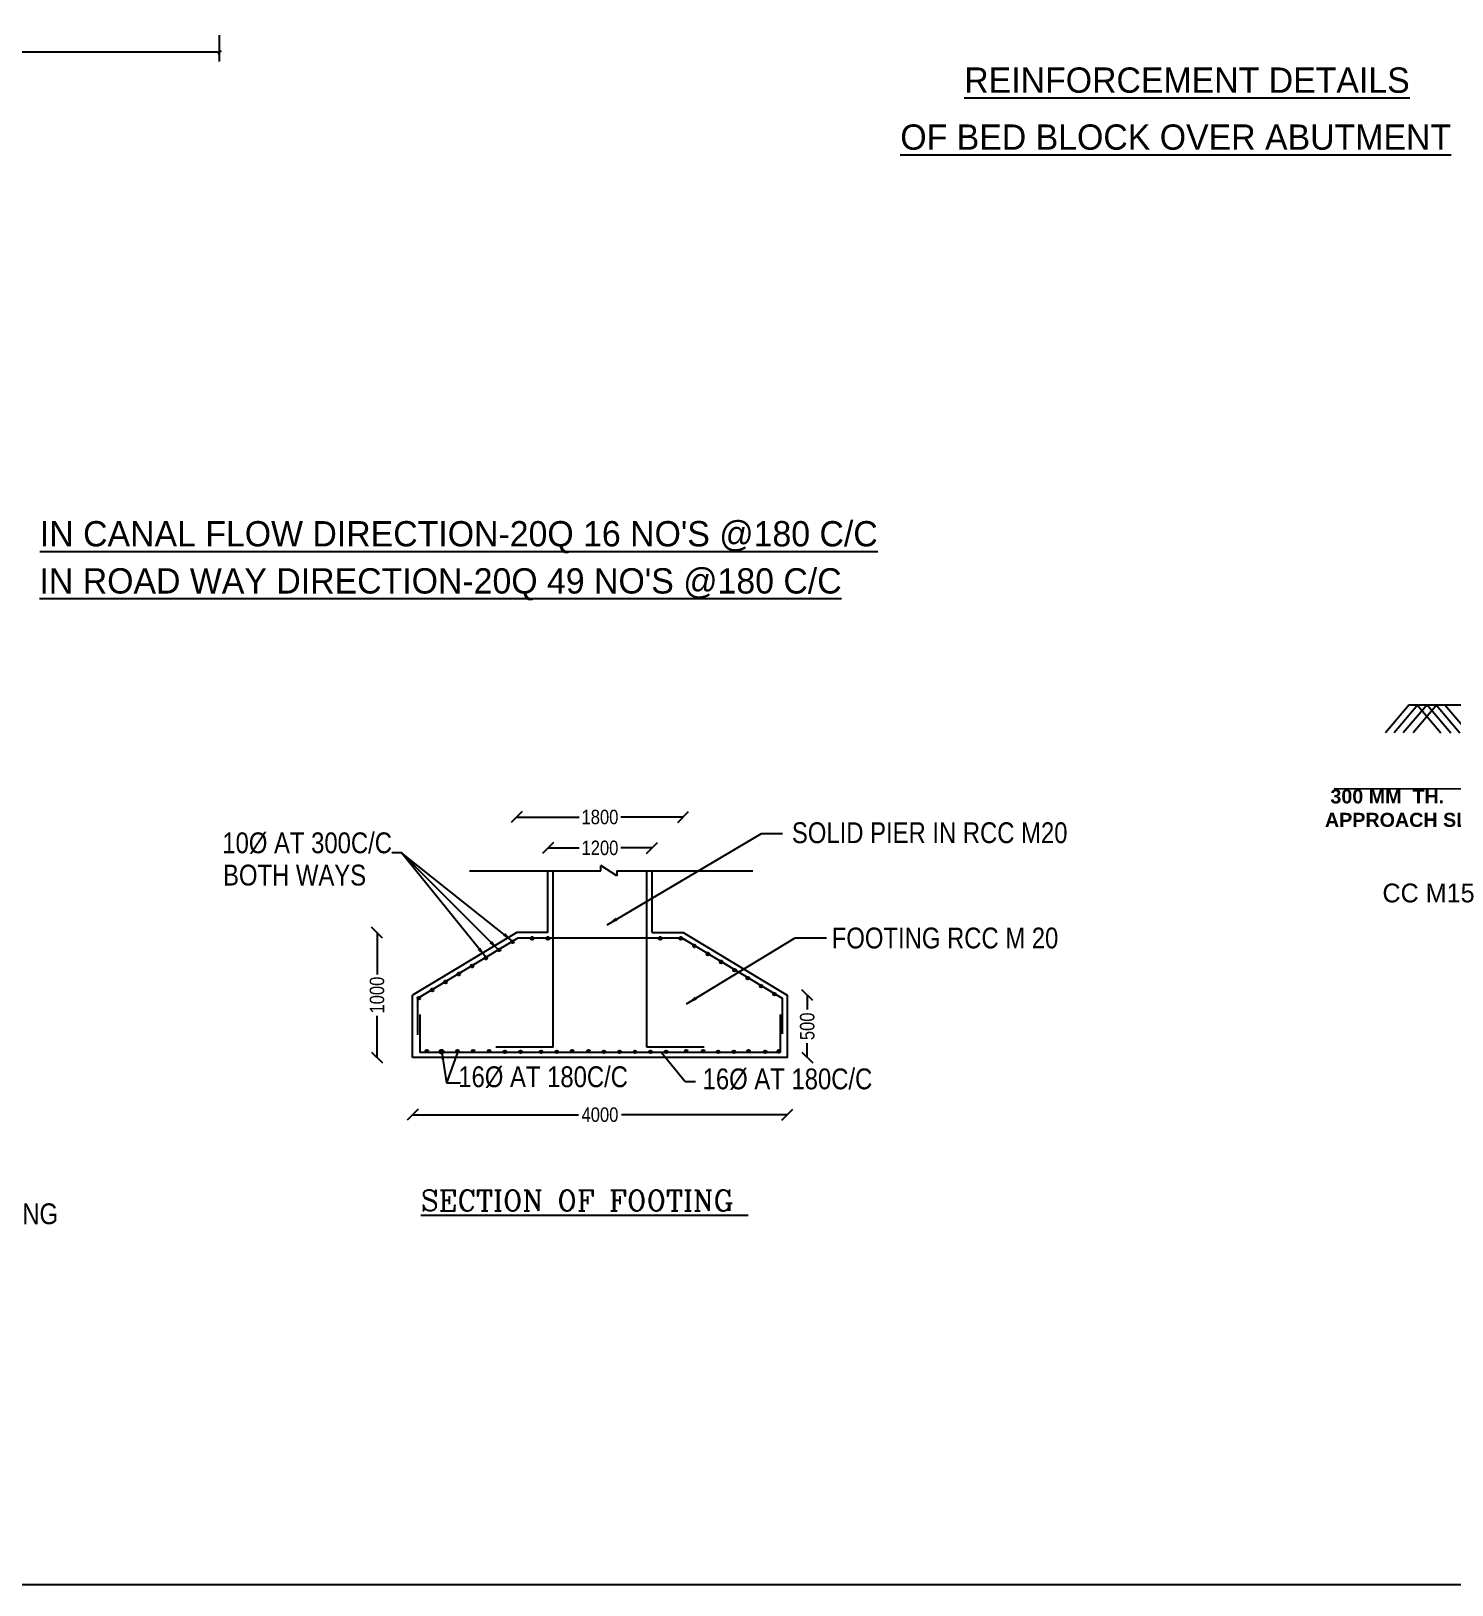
# Model space of a CAD drawing. Header units: inches. Extents: x 179916 to 247798, y -1470008 to -1424230.
# Drawn here: x 203195 to 222852, y -1470008 to -1448511 of the extents above; entities that cross this region are included whole.
import ezdxf

# ---------------------------------------------------------------- set-up
doc = ezdxf.new("R2010")
doc.units = ezdxf.units.IN
doc.header["$MEASUREMENT"] = 0
doc.header["$PDMODE"] = 3
doc.header["$PDSIZE"] = -20
doc.layers.add('HATCH', color=8, linetype='Continuous')
doc.layers.add('STEEL', color=5, linetype='Continuous')
doc.styles.add('AB', font='arialbd.ttf')
doc.styles.add('AR1', font='ARIALN.TTF', dxfattribs={"height": 300})
doc.styles.add('ar2', font='ARIALN.TTF', dxfattribs={"height": 200})
doc.styles.add('RC', font='romanc.shx')
doc.dimstyles.new('Copy of dim1', dxfattribs={"dimtxt": 200, "dimasz": 150, "dimexe": 100, "dimexo": 150, "dimgap": 50, "dimtad": 0, "dimtih": 1, "dimtoh": 1, "dimdec": 0, "dimzin": 0, "dimdsep": 46, "dimtxsty": 'AR1', "dimblk": 'OBLIQUE', "dimcen": 0.09, "dimse1": 1, "dimse2": 1, "dimadec": 0, "dimazin": 0, "dimtfac": 1, "dimtdec": 0, "dimtofl": 0, "dimtmove": 0, "dimatfit": 3, "dimfxl": 0, "dimtolj": 1, "dimtzin": 0, "dimarcsym": 0})
doc.dimstyles.new('dim1', dxfattribs={"dimtxt": 200, "dimasz": 150, "dimexe": 100, "dimexo": 150, "dimgap": 50, "dimtad": 0, "dimdec": 0, "dimzin": 0, "dimdsep": 46, "dimtxsty": 'AR1', "dimblk": 'OBLIQUE', "dimcen": 0.09, "dimse1": 1, "dimse2": 1, "dimadec": 0, "dimazin": 0, "dimtfac": 1, "dimtdec": 0, "dimtofl": 0, "dimtmove": 0, "dimatfit": 3, "dimfxl": 0, "dimtolj": 1, "dimtzin": 0, "dimarcsym": 0})
doc.dimstyles.new('dimrif', dxfattribs={"dimtxt": 200, "dimasz": 150, "dimexe": 100, "dimexo": 150, "dimgap": 50, "dimtad": 0, "dimdec": 0, "dimzin": 0, "dimdsep": 46, "dimtxsty": 'ar2', "dimblk": 'OBLIQUE', "dimcen": 0.09, "dimse1": 1, "dimse2": 1, "dimadec": 0, "dimazin": 0, "dimtfac": 1, "dimtdec": 0, "dimtofl": 0, "dimtmove": 0, "dimatfit": 3, "dimfxl": 0, "dimtolj": 1, "dimtzin": 0, "dimarcsym": 0})
doc.dimstyles.new('STANDARD$0', dxfattribs={"dimscale": 100, "dimtxt": 0.02, "dimasz": 0.02, "dimexe": 0.05, "dimexo": 0.1, "dimgap": 0.002, "dimtad": 2, "dimdec": 0, "dimzin": 1, "dimdsep": 46, "dimtxsty": 'Standard', "dimblk": 'OBLIQUE', "dimcen": 0.09, "dimadec": 0, "dimazin": 0, "dimtfac": 1, "dimtdec": 0, "dimtofl": 0, "dimtmove": 0, "dimatfit": 3, "dimfxl": 0, "dimtolj": 1, "dimtzin": 1, "dimarcsym": 0})
doc.dimstyles.new('STANDARD$7', dxfattribs={"dimtxt": 2, "dimasz": 2, "dimexe": 1.25, "dimexo": 0.625, "dimtad": 1, "dimdec": 0, "dimlfac": 0.5, "dimrnd": 0.0005, "dimdsep": 46, "dimtxsty": 'AB', "dimblk": 'OBLIQUE', "dimcen": 2.5, "dimadec": 0, "dimazin": 0, "dimtfac": 1, "dimtdec": 0, "dimtmove": 0, "dimatfit": 3, "dimfxl": 0, "dimtolj": 1, "dimtzin": 0, "dimarcsym": 0})

# ---------------------------------------------------------------- blocks, each defined once
blk = doc.blocks.new('_Oblique')
at = {"color": 0, "linetype": 'ByBlock', "lineweight": -2}
blk.add_line((-0.5, -0.5), (0.5, 0.5), dxfattribs=at)
blk = doc.blocks.new('*D7')
at = {"color": 0, "lineweight": -2, "transparency": 16777216}
for p, q in [((185449, -1448804), (185449, -1448804)), ((185449, -1448804), (195253, -1448804)), ((205806, -1448804), (196003, -1448804)), ((205806, -1448804), (205806, -1448804))]:
    blk.add_line(p, q, dxfattribs=at)
at = {"layer": 'Defpoints', "color": 0, "transparency": 16777216}
for p in [(185449, -1448804), (205806, -1448804), (205806, -1448804)]:
    blk.add_point(p, dxfattribs=at)
at = {"color": 0, "lineweight": -2, "transparency": 16777216, "xscale": 50, "yscale": 50, "zscale": 50, "rotation": 180}
blk.add_blockref('_Oblique', (185449, -1448804), dxfattribs=at)
at = {"color": 0, "lineweight": -2, "transparency": 16777216, "xscale": 50, "yscale": 50, "zscale": 50}
blk.add_blockref('_Oblique', (205806, -1448804), dxfattribs=at)
at = {"color": 0, "transparency": 16777216, "insert": (195628, -1448804), "char_height": 250, "attachment_point": 5}
blk.add_mtext('\\A1;5100', dxfattribs=at)
blk = doc.blocks.new('r')
at = {"layer": 'HATCH'}
blk.add_hatch(color=256, dxfattribs=at).paths.add_polyline_path([(3, 0, 1), (-3, 0, 1)])
at = {"layer": 'STEEL'}
blk.add_circle((0, 0), 3, dxfattribs=at)
blk = doc.blocks.new('*D42')
at = {"color": 0, "lineweight": -2, "transparency": 16777216}
for p, q in [((210345, -1459812), (210778, -1459812)), ((211785, -1459812), (211352, -1459812))]:
    blk.add_line(p, q, dxfattribs=at)
at = {"layer": 'Defpoints', "color": 0, "transparency": 16777216}
for p in [(211785, -1459812), (210345, -1460128), (211785, -1460128)]:
    blk.add_point(p, dxfattribs=at)
at = {"color": 0, "lineweight": -2, "transparency": 16777216, "xscale": 150, "yscale": 150, "zscale": 150, "rotation": 180}
blk.add_blockref('_Oblique', (210345, -1459812), dxfattribs=at)
at = {"color": 0, "lineweight": -2, "transparency": 16777216, "xscale": 150, "yscale": 150, "zscale": 150}
blk.add_blockref('_Oblique', (211785, -1459812), dxfattribs=at)
at = {"color": 0, "transparency": 16777216, "insert": (211065, -1459812), "char_height": 200, "attachment_point": 5, "style": 'ar2'}
blk.add_mtext('\\A1;1200', dxfattribs=at)
blk = doc.blocks.new('*D31')
at = {"color": 0, "lineweight": -2, "transparency": 16777216}
for p, q in [((209913, -1459385), (210778, -1459385)), ((212217, -1459385), (211352, -1459385))]:
    blk.add_line(p, q, dxfattribs=at)
at = {"layer": 'Defpoints', "color": 0, "transparency": 16777216}
for p in [(212217, -1459385), (209913, -1459620), (212217, -1459620)]:
    blk.add_point(p, dxfattribs=at)
at = {"color": 0, "lineweight": -2, "transparency": 16777216, "xscale": 150, "yscale": 150, "zscale": 150, "rotation": 180}
blk.add_blockref('_Oblique', (209913, -1459385), dxfattribs=at)
at = {"color": 0, "lineweight": -2, "transparency": 16777216, "xscale": 150, "yscale": 150, "zscale": 150}
blk.add_blockref('_Oblique', (212217, -1459385), dxfattribs=at)
at = {"color": 0, "transparency": 16777216, "insert": (211065, -1459385), "char_height": 200, "attachment_point": 5, "style": 'ar2'}
blk.add_mtext('\\A1;1800', dxfattribs=at)
blk = doc.blocks.new('*D43')
at = {"color": 0, "lineweight": -2, "transparency": 16777216}
for p, q in [((207981, -1460984), (207981, -1461561)), ((207981, -1462712), (207981, -1462135))]:
    blk.add_line(p, q, dxfattribs=at)
at = {"layer": 'Defpoints', "color": 0, "transparency": 16777216}
for p in [(207981, -1460984), (208390, -1460984), (208473, -1462712)]:
    blk.add_point(p, dxfattribs=at)
at = {"color": 0, "lineweight": -2, "transparency": 16777216, "xscale": 150, "yscale": 150, "zscale": 150}
for p, rotation in [((207981, -1460984), 90), ((207981, -1462712), 270)]:
    blk.add_blockref('_Oblique', p, dxfattribs=dict(at, rotation=rotation))
at = {"color": 0, "transparency": 16777216, "insert": (207981, -1461848), "char_height": 200, "attachment_point": 5, "rotation": 90, "style": 'ar2'}
blk.add_mtext('\\A1;1000', dxfattribs=at)
blk = doc.blocks.new('*D44')
at = {"color": 0, "lineweight": -2, "transparency": 16777216}
for p, q in [((213933, -1461848), (213933, -1462049)), ((213933, -1462712), (213933, -1462511))]:
    blk.add_line(p, q, dxfattribs=at)
at = {"layer": 'Defpoints', "color": 0, "transparency": 16777216}
for p in [(213657, -1461848), (213933, -1461848), (213657, -1462712)]:
    blk.add_point(p, dxfattribs=at)
at = {"color": 0, "lineweight": -2, "transparency": 16777216, "xscale": 150, "yscale": 150, "zscale": 150}
for p, rotation in [((213933, -1461848), 90), ((213933, -1462712), 270)]:
    blk.add_blockref('_Oblique', p, dxfattribs=dict(at, rotation=rotation))
at = {"color": 0, "transparency": 16777216, "insert": (213933, -1462280), "char_height": 200, "attachment_point": 5, "rotation": 90, "style": 'ar2'}
blk.add_mtext('\\A1;500', dxfattribs=at)
blk = doc.blocks.new('*D32')
at = {"color": 0, "lineweight": -2, "transparency": 16777216}
for p, q in [((208473, -1463503), (210767, -1463503)), ((213657, -1463503), (211363, -1463503))]:
    blk.add_line(p, q, dxfattribs=at)
at = {"layer": 'Defpoints', "color": 0, "transparency": 16777216}
for p in [(208473, -1463115), (213657, -1463115), (213657, -1463503)]:
    blk.add_point(p, dxfattribs=at)
at = {"color": 0, "lineweight": -2, "transparency": 16777216, "xscale": 150, "yscale": 150, "zscale": 150, "rotation": 180}
blk.add_blockref('_Oblique', (208473, -1463503), dxfattribs=at)
at = {"color": 0, "lineweight": -2, "transparency": 16777216, "xscale": 150, "yscale": 150, "zscale": 150}
blk.add_blockref('_Oblique', (213657, -1463503), dxfattribs=at)
at = {"color": 0, "transparency": 16777216, "insert": (211065, -1463503), "char_height": 200, "attachment_point": 5, "style": 'ar2'}
blk.add_mtext('\\A1;4000', dxfattribs=at)

msp = doc.modelspace()

# ---------------------------------------------------------------- linework, layer by layer
msp.add_line((205802.944, -1448930.044), (205802.944, -1448567.664))
at = {"color": 7, "linetype": 'ByBlock'}
for p, q in [((222259.062, -1457833.922), (221930.779, -1458219.104)), ((222380.157, -1457833.922), (222051.874, -1458219.104)), ((222507.123, -1457833.922), (222178.84, -1458219.104)), ((222259.062, -1457833.922), (226080.603, -1457833.922)), ((222643.153, -1457833.922), (222314.87, -1458219.104)), ((222371.093, -1457833.922), (222699.376, -1458219.104)), ((222507.123, -1457833.922), (222835.406, -1458219.104)), ((222634.088, -1457833.922), (222962.371, -1458219.104)), ((222755.183, -1457833.922), (223083.466, -1458219.104))]:
    msp.add_line(p, q, dxfattribs=at)
at = {"color": 7}
msp.add_lwpolyline([(247730.207, -1470008.436), (179915.972, -1470008.436), (179915.972, -1424254.673), (247730.207, -1424254.673)], close=True, dxfattribs=at)
for points in [[(209260.715, -1460128.037), (211075.115, -1460128.037)], [(210345.035, -1460984.117), (210345.035, -1460128.037)], [(210417.035, -1462568.117), (210417.035, -1460128.037)], [(211075.115, -1460128.037), (211075.115, -1460056.037)], [(211298.315, -1460200.037), (211075.115, -1460056.037)], [(211298.315, -1460128.037), (213181.835, -1460128.037)], [(211298.315, -1460128.037), (211298.315, -1460200.037)], [(211713.035, -1462568.117), (211713.035, -1460128.037)], [(211785.035, -1460984.117), (211785.035, -1460128.037)], [(211785.035, -1460984.117), (212217.035, -1460984.117), (213657.035, -1461848.117), (213657.035, -1462712.117), (208473.035, -1462712.117)], [(210345.035, -1460984.117), (209913.035, -1460984.117), (208473.035, -1461848.117)], [(208545.035, -1462396.757), (208545.035, -1461888.882), (209932.978, -1461056.117), (211785.035, -1461056.117)], [(211785.035, -1461056.117), (212197.092, -1461056.117), (213585.035, -1461888.882), (213585.035, -1462385.237)], [(208473.035, -1462712.117), (208473.035, -1461848.117)], [(208571.675, -1462116.297), (208571.675, -1462642.617)], [(213556.235, -1462116.297), (213556.235, -1462642.617)], [(213556.235, -1462642.617), (208571.675, -1462642.617)], [(210417.035, -1462568.117), (209625.035, -1462568.117)], [(212505.035, -1462568.117), (211713.035, -1462568.117)]]:
    msp.add_lwpolyline(points)
for centre, radius in [((209663.567, -1461223.908), 14.598), ((209486.818, -1461329.356), 13.954), ((208873.963, -1462630.799), 27.046), ((209095.598, -1462623.951), 13.975)]:
    msp.add_circle(centre, radius)

# ---------------------------------------------------------------- block references
for p, xscale, yscale, zscale, rotation in [((209669.203, -1461222.778), 6.480000000010477, 6.480000000010477, 6.480000000010477, 180), ((209854.422, -1461111.647), 6.480000000010477, 6.480000000010477, 6.480000000010477, 180), ((209854.422, -1461111.647), 1.439999999998399, 1.439999999998399, 1.439999999998399, 30.96375653882578), ((210129.035, -1461063.317), 6.480000000010477, 6.480000000010477, 6.480000000010477, 180), ((210345.035, -1461063.317), 6.480000000010477, 6.480000000010477, 6.480000000010477, 180), ((211895.746, -1461063.317), 6.480000000010477, 6.480000000010477, 6.480000000010477, 180), ((212183.746, -1461063.317), 6.480000000010477, 6.480000000010477, 6.480000000010477, 180), ((212370.582, -1461168.607), 6.480000000010477, 6.480000000010477, 6.480000000010477, 180), ((212370.582, -1461168.607), 1.439999999998399, 1.439999999998399, 1.439999999998399, 329.0362434611742), ((209298.766, -1461445.04), 6.480000000010477, 6.480000000010477, 6.480000000010477, 180), ((209483.985, -1461333.909), 6.480000000010477, 6.480000000010477, 6.480000000010477, 180), ((209483.985, -1461333.909), 1.439999999998399, 1.439999999998399, 1.439999999998399, 30.96375653882578), ((209669.203, -1461222.778), 1.439999999998399, 1.439999999998399, 1.439999999998399, 30.96375653882578), ((212555.8, -1461279.738), 6.480000000010477, 6.480000000010477, 6.480000000010477, 180), ((212555.8, -1461279.738), 1.439999999998399, 1.439999999998399, 1.439999999998399, 329.0362434611742), ((212741.019, -1461390.869), 6.480000000010477, 6.480000000010477, 6.480000000010477, 180), ((212741.019, -1461390.869), 1.439999999998399, 1.439999999998399, 1.439999999998399, 329.0362434611742), ((209113.548, -1461556.171), 6.480000000010477, 6.480000000010477, 6.480000000010477, 180), ((209113.548, -1461556.171), 1.439999999998399, 1.439999999998399, 1.439999999998399, 30.96375653882578), ((209298.766, -1461445.04), 1.439999999998399, 1.439999999998399, 1.439999999998399, 30.96375653882578), ((212926.237, -1461502), 6.480000000010477, 6.480000000010477, 6.480000000010477, 180), ((212926.237, -1461502), 1.439999999998399, 1.439999999998399, 1.439999999998399, 329.0362434611742), ((213111.456, -1461613.131), 6.480000000010477, 6.480000000010477, 6.480000000010477, 180), ((213111.456, -1461613.131), 1.439999999998399, 1.439999999998399, 1.439999999998399, 329.0362434611742), ((208743.111, -1461778.433), 6.480000000010477, 6.480000000010477, 6.480000000010477, 180), ((208743.111, -1461778.433), 1.439999999998399, 1.439999999998399, 1.439999999998399, 30.96375653882578), ((208928.329, -1461667.302), 6.480000000010477, 6.480000000010477, 6.480000000010477, 180), ((208928.329, -1461667.302), 1.439999999998399, 1.439999999998399, 1.439999999998399, 30.96375653882578), ((213296.674, -1461724.262), 6.480000000010477, 6.480000000010477, 6.480000000010477, 180), ((213296.674, -1461724.262), 1.439999999998399, 1.439999999998399, 1.439999999998399, 329.0362434611742), ((213481.893, -1461835.394), 6.480000000010477, 6.480000000010477, 6.480000000010477, 180), ((213481.893, -1461835.394), 1.439999999998399, 1.439999999998399, 1.439999999998399, 329.0362434611742), ((208557.892, -1461889.564), 6.480000000010477, 6.480000000010477, 6.480000000010477, 180), ((208557.892, -1461889.564), 1.439999999998399, 1.439999999998399, 1.439999999998399, 30.96375653882578), ((208669.68, -1462624.917), 6.480000000010477, 6.480000000010477, 6.480000000010477, 180), ((208873.963, -1462624.917), 6.480000000010477, 6.480000000010477, 6.480000000010477, 180), ((208885.68, -1462632.917), 1.440000000002328, 1.440000000002328, 1.440000000002328, 180), ((209095.598, -1462623.951), 6.480000000010477, 6.480000000010477, 6.480000000010477, 180), ((209101.68, -1462624.917), 1.440000000002328, 1.440000000002328, 1.440000000002328, 180), ((209309.68, -1462624.917), 6.480000000010477, 6.480000000010477, 6.480000000010477, 180), ((209317.68, -1462632.917), 1.440000000002328, 1.440000000002328, 1.440000000002328, 180), ((209534, -1462624.917), 6.480000000010477, 6.480000000010477, 6.480000000010477, 180), ((209533.68, -1462632.917), 1.440000000002328, 1.440000000002328, 1.440000000002328, 180), ((209749.68, -1462632.917), 6.480000000010477, 6.480000000010477, 6.480000000010477, 180), ((209749.68, -1462632.917), 1.440000000002328, 1.440000000002328, 1.440000000002328, 180), ((209965.68, -1462632.917), 6.480000000010477, 6.480000000010477, 6.480000000010477, 180), ((209965.68, -1462632.917), 1.440000000002328, 1.440000000002328, 1.440000000002328, 180), ((210253.68, -1462632.917), 6.480000000010477, 6.480000000010477, 6.480000000010477, 180), ((210253.68, -1462632.917), 1.440000000002328, 1.440000000002328, 1.440000000002328, 180), ((210469.68, -1462632.917), 6.480000000010477, 6.480000000010477, 6.480000000010477, 180), ((210469.68, -1462632.917), 1.440000000002328, 1.440000000002328, 1.440000000002328, 180), ((210681.061, -1462624.917), 6.480000000010477, 6.480000000010477, 6.480000000010477, 180), ((210685.68, -1462632.917), 1.440000000002328, 1.440000000002328, 1.440000000002328, 180), ((210906.298, -1462624.917), 6.480000000010477, 6.480000000010477, 6.480000000010477, 180), ((210901.68, -1462632.917), 1.440000000002328, 1.440000000002328, 1.440000000002328, 180), ((211117.68, -1462632.917), 6.480000000010477, 6.480000000010477, 6.480000000010477, 180), ((211117.68, -1462632.917), 1.440000000002328, 1.440000000002328, 1.440000000002328, 180), ((211333.68, -1462632.917), 6.480000000010477, 6.480000000010477, 6.480000000010477, 180), ((211333.68, -1462632.917), 1.440000000002328, 1.440000000002328, 1.440000000002328, 180), ((211549.68, -1462632.917), 6.480000000010477, 6.480000000010477, 6.480000000010477, 180), ((211549.68, -1462632.917), 1.440000000002328, 1.440000000002328, 1.440000000002328, 180), ((211765.68, -1462632.917), 6.480000000010477, 6.480000000010477, 6.480000000010477, 180), ((211765.68, -1462632.917), 1.440000000002328, 1.440000000002328, 1.440000000002328, 180), ((211981.68, -1462632.917), 6.480000000010477, 6.480000000010477, 6.480000000010477, 180), ((211981.68, -1462632.917), 1.440000000002328, 1.440000000002328, 1.440000000002328, 180), ((212255.823, -1462624.917), 6.480000000010477, 6.480000000010477, 6.480000000010477, 180), ((212269.68, -1462632.917), 1.440000000002328, 1.440000000002328, 1.440000000002328, 180), ((212493.68, -1462624.917), 6.480000000010477, 6.480000000010477, 6.480000000010477, 180), ((212485.68, -1462632.917), 1.440000000002328, 1.440000000002328, 1.440000000002328, 180), ((212701.68, -1462632.917), 6.480000000010477, 6.480000000010477, 6.480000000010477, 180), ((212701.68, -1462632.917), 1.440000000002328, 1.440000000002328, 1.440000000002328, 180), ((212917.68, -1462632.917), 6.480000000010477, 6.480000000010477, 6.480000000010477, 180), ((212917.68, -1462632.917), 1.440000000002328, 1.440000000002328, 1.440000000002328, 180), ((213119.823, -1462624.917), 6.480000000010477, 6.480000000010477, 6.480000000010477, 180), ((213133.68, -1462632.917), 1.440000000002328, 1.440000000002328, 1.440000000002328, 180), ((213349.68, -1462632.917), 6.480000000010477, 6.480000000010477, 6.480000000010477, 180), ((213349.68, -1462632.917), 1.440000000002328, 1.440000000002328, 1.440000000002328, 180), ((213538.235, -1462625.617), 6.480000000010477, 6.480000000010477, 6.480000000010477, 180)]:
    msp.add_blockref('r', p, dxfattribs=dict(xscale=xscale, yscale=yscale, zscale=zscale, rotation=rotation))
at = {"xscale": 1.440000000002328, "yscale": 1.440000000002328, "zscale": 1.440000000002328}
for p in [(210129.035, -1461063.317), (210345.035, -1461063.317), (211895.746, -1461063.317), (212183.746, -1461063.317)]:
    msp.add_blockref('r', p, dxfattribs=at)

# ---------------------------------------------------------------- texts
for s, p in [('%%UREINFORCEMENT DETAILS', (216104.935, -1449363.713)), ('%%UOF BED BLOCK OVER ABUTMENT', (215220.502, -1450152.108)), ("%%UIN CANAL FLOW DIRECTION-20Q 16 NO'S @180 C/C", (203316.121, -1455640.082)), ("%%UIN ROAD WAY DIRECTION-20Q 49 NO'S @180 C/C", (203311.276, -1456292.323))]:
    msp.add_text(s, height=350).set_placement(p)
for s, style, p in [('SOLID PIER IN RCC M20', 'AR1', (213720.741, -1459745.534)), ('10%%C AT 300C/C', 'AR1', (205840.605, -1459885.51)), ('BOTH WAYS', 'AR1', (205850.528, -1460331.751)), ('16%%C AT 180C/C', 'AR1', (209105.195, -1463121.797)), ('16%%C AT 180C/C', 'AR1', (212485.595, -1463151.317)), ('%%USECTION OF FOOTING ', 'RC', (208586.113, -1464834.599)), ('(RCC DETAILS OF FOOTING', 'AR1', (199132.311, -1465017.826))]:
    msp.add_text(s, height=288, dxfattribs=dict(style=style)).set_placement(p)
at = {"color": 7, "insert": (221094.913, -1459001.081), "char_height": 195, "width": 783627.48177, "attachment_point": 1, "style": 'AB'}
msp.add_mtext(' 300 MM  TH.\\PAPPROACH SLAB', dxfattribs=at)
at = {"color": 7, "linetype": 'ByBlock', "insert": (223165.45, -1460568.992), "char_height": 260, "attachment_point": 9}
msp.add_mtext('CC M15', dxfattribs=at)
at = {"insert": (214271.877, -1460913.951), "char_height": 288, "attachment_point": 1, "style": 'AR1'}
msp.add_mtext('FOOTING RCC M 20', dxfattribs=at)

# ---------------------------------------------------------------- dimensions: what is measured, and where the dimension line sits
dim = msp.add_linear_dim(base=(205806.251, -1448803.929), p1=(185449.091, -1448803.929), p2=(205806.251, -1448803.929), text='5100', dimstyle='STANDARD$0', override={"dimscale": 1, "dimtxt": 250, "dimasz": 50, "dimexe": 0.18, "dimexo": 0.0625, "dimgap": 0.09, "dimtad": 0, "dimzin": 0, "dimtzin": 0})
dim.commit()
dim.dimension.update_dxf_attribs({"geometry": '*D7', "text_midpoint": (195627.671, -1448803.929)})
for base, p1, p2, text, picture, middle in [((212217.035, -1459384.997), (209913.035, -1459619.717), (212217.035, -1459619.717), '1800', '*D31', (211065.035, -1459384.997)), ((211785.035, -1459811.957), (210345.035, -1460128.037), (211785.035, -1460128.037), '1200', '*D42', (211065.035, -1459811.957)), ((213657.035, -1463502.677), (208473.035, -1463115.317), (213657.035, -1463115.317), '4000', '*D32', (211065.035, -1463502.677))]:
    dim = msp.add_linear_dim(base=base, p1=p1, p2=p2, text=text, dimstyle='dimrif')
    dim.commit()
    dim.dimension.update_dxf_attribs({"geometry": picture, "text_midpoint": middle})
for base, p1, p2, text, picture, middle in [((207981.275, -1460984.117), (208473.035, -1462712.117), (208390.235, -1460984.117), '1000', '*D43', (207981.275, -1461848.117)), ((213932.795, -1461848.117), (213657.035, -1462712.117), (213657.035, -1461848.117), '500', '*D44', (213932.795, -1462280.117))]:
    dim = msp.add_linear_dim(base=base, p1=p1, p2=p2, angle=90, text=text, dimstyle='dimrif')
    dim.commit()
    dim.dimension.update_dxf_attribs({"geometry": picture, "text_midpoint": middle})

# ---------------------------------------------------------------- leaders
at = {"color": 7, "annotation_type": 0, "has_hookline": 1, "hookline_direction": 0, "text_width": 2362.746}
msp.add_leader([(224549.916, -1458144.861), (223927.766, -1459001.308), (221222.076, -1458995.125)], dimstyle='STANDARD$7', override={"dimasz": 100, "dimgap": 0.625, "dimtad": 0}, dxfattribs=at)
for points, dimstyle, override in [([(211163.675, -1460874.677), (213299.586, -1459613.794), (213588.913, -1459613.794)], 'Copy of dim1', {"dimgap": 50, "dimtad": 0}), ([(209486.33, -1461324.106), (208317.559, -1459878.257), (208185.366, -1459878.257)], 'dim1', {"dimgap": 50, "dimtad": 0}), ([(209856.767, -1461101.843), (208317.559, -1459878.257)], 'dim1', {"dimgap": 50, "dimtad": 0}), ([(209659.45, -1461220.233), (208317.559, -1459878.257)], 'dim1', {"dimgap": 50, "dimtad": 0}), ([(212263.544, -1461969.577), (213764.903, -1461057.951), (214199.877, -1461057.951)], 'Copy of dim1', {"dimgap": 50, "dimtad": 0}), ([(208878.625, -1462640.117), (208940.315, -1463062.037)], 'dim1', {"dimasz": 100, "dimgap": 50, "dimtad": 0}), ([(209094.625, -1462640.117), (208940.315, -1463062.037), (209136.155, -1463062.037)], 'dim1', {"dimasz": 100}), ([(211914.635, -1462640.117), (212241.515, -1463042.597), (212386.955, -1463042.597)], 'dim1', {"dimasz": 100})]:
    msp.add_leader(points, dimstyle=dimstyle, override=override)

doc.saveas('drawing.dxf')
